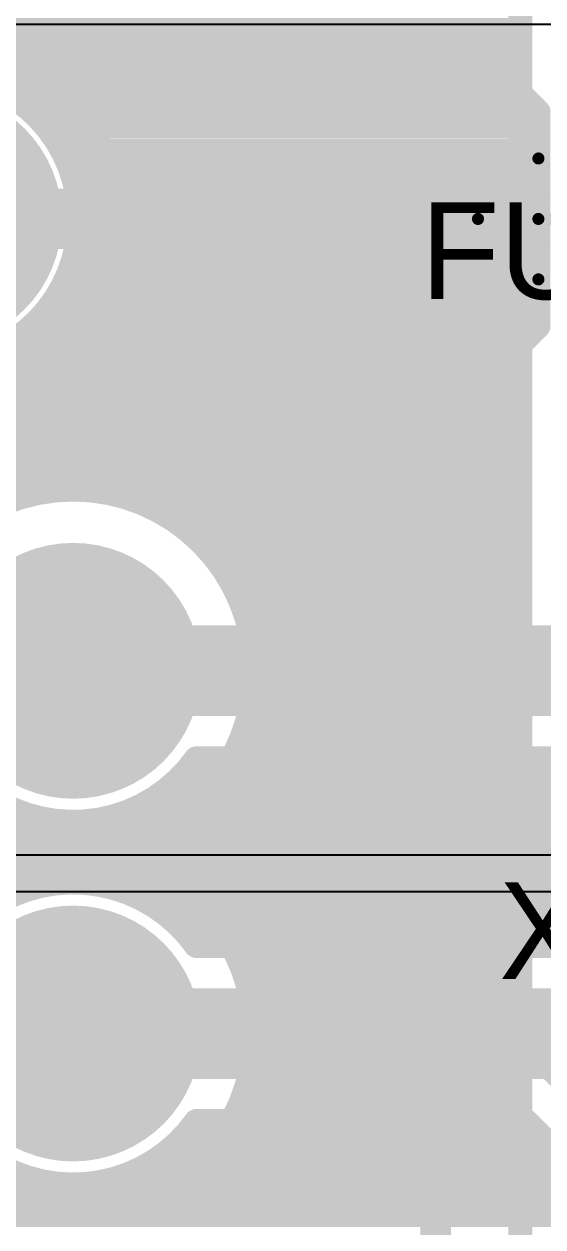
# Model space of a CAD drawing. Header units: millimetres. Extents: x 0.11 to 5.67, y 0.55 to 4.24.
# Drawn here: x 0.9781 to 1.1471, y 0.8455 to 1.2372 of the extents above; entities that cross this region are included whole.
import ezdxf

# ---------------------------------------------------------------- set-up
doc = ezdxf.new("R2010")
doc.units = ezdxf.units.MM
doc.header["$MEASUREMENT"] = 0
for name, color, linetype in [('BottomLayer', 5, 'Continuous'), ('BottomSolder', 6, 'Continuous'), ('InternalPlane1', 76, 'Continuous'), ('InternalPlane2', 16, 'Continuous'), ('Mechanical8', 56, 'Continuous'), ('MultiLayer', 9, 'Continuous'), ('PadHoleLayer', 156, 'Continuous'), ('TopLayer', 1, 'Continuous'), ('TopOverlay', 2, 'Continuous'), ('TopSolder', 216, 'Continuous')]:
    doc.layers.add(name, color=color, linetype=linetype)

# ---------------------------------------------------------------- blocks, each defined once
blk = doc.blocks.new('MIF2X02PRP_39')
at = {"layer": 'BottomLayer', "const_width": 0.03543}
for points in [[(-0.13583, 0.11811, 1), (-0.10039, 0.11811, 1)], [(-0.01772, 0.11811, 1), (0.01772, 0.11811, 1)]]:
    blk.add_lwpolyline(points, format="xyb", close=True, dxfattribs=at)
at = {"layer": 'BottomSolder', "const_width": 0.0374}
for points in [[(-0.13681, 0.11811, 1), (-0.09941, 0.11811, 1)], [(-0.0187, 0.11811, 1), (0.0187, 0.11811, 1)]]:
    blk.add_lwpolyline(points, format="xyb", close=True, dxfattribs=at)
at = {"layer": 'InternalPlane1', "const_width": 0.04165}
for points in [[(-0.13894, 0.11811, 1), (-0.09728, 0.11811, 1)], [(-0.02083, 0.11811, 1), (0.02083, 0.11811, 1)]]:
    blk.add_lwpolyline(points, format="xyb", close=True, dxfattribs=at)
at = {"layer": 'InternalPlane2', "const_width": 0.04165}
for points in [[(-0.13894, 0.11811, 1), (-0.09728, 0.11811, 1)], [(-0.02083, 0.11811, 1), (0.02083, 0.11811, 1)]]:
    blk.add_lwpolyline(points, format="xyb", close=True, dxfattribs=at)
at = {"layer": 'MultiLayer', "const_width": 0.03543}
for points in [[(-0.13583, 0.11811, 1), (-0.10039, 0.11811, 1)], [(-0.01772, 0.11811, 1), (0.01772, 0.11811, 1)]]:
    blk.add_lwpolyline(points, format="xyb", close=True, dxfattribs=at)
at = {"layer": 'PadHoleLayer', "const_width": 0.02165}
for points in [[(-0.12894, 0.11811, 1), (-0.10728, 0.11811, 1)], [(-0.01083, 0.11811, 1), (0.01083, 0.11811, 1)]]:
    blk.add_lwpolyline(points, format="xyb", close=True, dxfattribs=at)
at = {"layer": 'TopLayer', "const_width": 0.03543}
for points in [[(-0.13583, 0.11811, 1), (-0.10039, 0.11811, 1)], [(-0.01772, 0.11811, 1), (0.01772, 0.11811, 1)]]:
    blk.add_lwpolyline(points, format="xyb", close=True, dxfattribs=at)
at = {"layer": 'TopOverlay', "const_width": 0.01}
for points in [[(0.35039, 0.23622), (0, 0.23622)], [(0, 0.17323), (0, 0.23622)]]:
    blk.add_lwpolyline(points, dxfattribs=at)
at = {"layer": 'TopOverlay', "const_width": 0.005}
for points in [[(-0.0025, 0.23622, 1), (0.0025, 0.23622, 1)], [(-0.0025, 0.23622, 1), (0.0025, 0.23622, 1)], [(-0.0025, 0.17323, 1), (0.0025, 0.17323, 1)]]:
    blk.add_lwpolyline(points, format="xyb", close=True, dxfattribs=at)
at = {"layer": 'TopSolder', "const_width": 0.0374}
for points in [[(-0.13681, 0.11811, 1), (-0.09941, 0.11811, 1)], [(-0.0187, 0.11811, 1), (0.0187, 0.11811, 1)]]:
    blk.add_lwpolyline(points, format="xyb", close=True, dxfattribs=at)
blk = doc.blocks.new('RXE_250_FLAT_185')
at = {"layer": 'BottomLayer', "const_width": 0.03543}
blk.add_lwpolyline([(-0.21457, 0, 1), (-0.17913, 0, 1)], format="xyb", close=True, dxfattribs=at)
at = {"layer": 'BottomSolder', "const_width": 0.0374}
blk.add_lwpolyline([(-0.21555, 0, 1), (-0.17815, 0, 1)], format="xyb", close=True, dxfattribs=at)
at = {"layer": 'InternalPlane1', "const_width": 0.04165}
blk.add_lwpolyline([(-0.21768, 0, 1), (-0.17602, 0, 1)], format="xyb", close=True, dxfattribs=at)
at = {"layer": 'InternalPlane2', "const_width": 0.01181}
blk.add_lwpolyline([(-0.15125, 0.02324, -0.240079), (-0.15125, -0.02324)], format="xyb", dxfattribs=at)
at = {"layer": 'InternalPlane2', "const_width": 0.00591}
for points in [[(-0.1542, 0.02324, 1), (-0.1483, 0.02324, 1)], [(-0.1542, -0.02324, 1), (-0.1483, -0.02324, 1)]]:
    blk.add_lwpolyline(points, format="xyb", close=True, dxfattribs=at)
at = {"layer": 'Mechanical8', "const_width": 0.00394}
for points in [[(0, 0), (0, 0.01969)], [(0, 0), (0, 0.01969)], [(-0.01969, 0), (0, 0)], [(-0.01969, 0), (0, 0)], [(0, 0), (0.01969, 0)], [(0, -0.01969), (0, 0)]]:
    blk.add_lwpolyline(points, dxfattribs=at)
at = {"layer": 'Mechanical8', "const_width": 0.00197}
for points in [[(-0.00098, 0.01969, 1), (0.00098, 0.01969, 1)], [(-0.00098, 0.01969, 1), (0.00098, 0.01969, 1)], [(-0.02067, 0, 1), (-0.0187, 0, 1)], [(-0.02067, 0, 1), (-0.0187, 0, 1)], [(-0.00098, 0, 1), (0.00098, 0, 1)], [(-0.00098, 0, 1), (0.00098, 0, 1)], [(-0.00098, 0, 1), (0.00098, 0, 1)], [(-0.00098, 0, 1), (0.00098, 0, 1)], [(-0.00098, 0, 1), (0.00098, 0, 1)], [(-0.00098, 0, 1), (0.00098, 0, 1)], [(-0.00098, -0.01969, 1), (0.00098, -0.01969, 1)]]:
    blk.add_lwpolyline(points, format="xyb", close=True, dxfattribs=at)
at = {"layer": 'MultiLayer', "const_width": 0.03543}
blk.add_lwpolyline([(-0.21457, 0, 1), (-0.17913, 0, 1)], format="xyb", close=True, dxfattribs=at)
at = {"layer": 'TopLayer', "const_width": 0.03543}
blk.add_lwpolyline([(-0.21457, 0, 1), (-0.17913, 0, 1)], format="xyb", close=True, dxfattribs=at)
at = {"layer": 'TopSolder', "const_width": 0.0374}
blk.add_lwpolyline([(-0.21555, 0, 1), (-0.17815, 0, 1)], format="xyb", close=True, dxfattribs=at)

msp = doc.modelspace()

# ---------------------------------------------------------------- linework, layer by layer
at = {"layer": 'BottomLayer', "const_width": 0.00787}
for points in [[(1.13976, 0.64862), (1.13976, 1.45177)], [(0.73031, 1.23523), (1.13976, 1.23523)], [(0.97353, 1.22736), (1.13976, 1.22736)], [(0.98614, 1.21948), (1.13976, 1.21948)], [(0.99412, 1.21161), (1.13976, 1.21161)], [(0.99968, 1.20374), (1.13976, 1.20374)], [(1.00357, 1.19586), (1.13976, 1.19586)], [(1.00612, 1.18799), (1.13976, 1.18799)], [(1.00753, 1.18011), (1.13976, 1.18011)], [(1.00786, 1.17224), (1.13976, 1.17224)], [(1.00713, 1.16437), (1.13976, 1.16437)], [(1.0053, 1.15649), (1.13976, 1.15649)], [(1.00227, 1.14862), (1.13976, 1.14862)], [(0.99781, 1.14074), (1.13976, 1.14074)], [(0.99147, 1.13287), (1.13976, 1.13287)], [(0.98219, 1.125), (1.13976, 1.125)], [(0.96568, 1.11712), (1.13976, 1.11712)], [(0.73031, 1.10925), (1.13976, 1.10925)], [(0.73031, 1.10137), (1.13976, 1.10137)], [(0.73031, 1.0935), (1.13976, 1.0935)], [(0.87665, 1.08563), (0.99342, 1.08563)], [(0.99476, 1.08563), (1.13976, 1.08563)], [(1.02356, 1.07775), (1.13976, 1.07775)], [(1.03425, 1.06988), (1.13976, 1.06988)], [(1.04134, 1.062), (1.13976, 1.062)], [(1.04633, 1.05413), (1.13976, 1.05413)], [(1.04977, 1.04626), (1.13976, 1.04626)], [(1.05196, 1.03838), (1.13976, 1.03838)], [(1.05302, 1.03051), (1.13976, 1.03051)], [(1.05302, 1.02263), (1.13976, 1.02263)], [(1.05196, 1.01476), (1.13976, 1.01476)], [(1.04977, 1.00689), (1.13976, 1.00689)], [(1.04632, 0.99901), (1.13976, 0.99901)], [(1.04134, 0.99114), (1.13976, 0.99114)], [(1.03424, 0.98326), (1.13976, 0.98326)], [(1.02355, 0.97539), (1.13976, 0.97539)], [(0.93504, 0.96752), (0.99344, 0.96752)], [(0.99475, 0.96752), (1.13976, 0.96752)], [(1.02356, 0.95964), (1.13976, 0.95964)], [(1.03425, 0.95177), (1.13976, 0.95177)], [(1.04134, 0.94389), (1.13976, 0.94389)], [(1.04633, 0.93602), (1.13976, 0.93602)], [(1.04977, 0.92815), (1.13976, 0.92815)], [(1.05196, 0.92027), (1.13976, 0.92027)], [(1.05302, 0.9124), (1.13976, 0.9124)], [(1.05302, 0.90452), (1.13976, 0.90452)], [(1.05196, 0.89665), (1.13976, 0.89665)], [(1.04977, 0.88878), (1.13976, 0.88878)], [(1.04632, 0.8809), (1.13976, 0.8809)], [(1.04134, 0.87303), (1.13976, 0.87303)], [(1.03424, 0.86515), (1.13976, 0.86515)], [(1.02355, 0.85728), (1.13976, 0.85728)], [(0.73031, 0.84941), (1.13976, 0.84941)]]:
    msp.add_lwpolyline(points, dxfattribs=at)
at = {"layer": 'BottomLayer'}
for points, const_width in [([(1.1378, 1.23523, 1), (1.14173, 1.23523, 1)], 0.00394), ([(1.00787, 1.17372, 1), (0.88976, 1.17372, 1)], 0.00787), ([(1.1378, 1.22736, 1), (1.14173, 1.22736, 1)], 0.00394), ([(0.98418, 1.21948, 1), (0.98811, 1.21948, 1)], 0.00394), ([(1.1378, 1.21948, 1), (1.14173, 1.21948, 1)], 0.00394), ([(0.99215, 1.21161, 1), (0.99608, 1.21161, 1)], 0.00394), ([(1.1378, 1.21161, 1), (1.14173, 1.21161, 1)], 0.00394), ([(0.99771, 1.20374, 1), (1.00165, 1.20374, 1)], 0.00394), ([(1.1378, 1.20374, 1), (1.14173, 1.20374, 1)], 0.00394), ([(1.0016, 1.19586, 1), (1.00553, 1.19586, 1)], 0.00394), ([(1.1378, 1.19586, 1), (1.14173, 1.19586, 1)], 0.00394), ([(1.00416, 1.18799, 1), (1.00809, 1.18799, 1)], 0.00394), ([(1.1378, 1.18799, 1), (1.14173, 1.18799, 1)], 0.00394), ([(1.00556, 1.18011, 1), (1.0095, 1.18011, 1)], 0.00394), ([(1.1378, 1.18011, 1), (1.14173, 1.18011, 1)], 0.00394), ([(1.00589, 1.17224, 1), (1.00982, 1.17224, 1)], 0.00394), ([(1.00591, 1.17372, 1), (1.00984, 1.17372, 1)], 0.00394), ([(1.1378, 1.17224, 1), (1.14173, 1.17224, 1)], 0.00394), ([(1.00516, 1.16437, 1), (1.0091, 1.16437, 1)], 0.00394), ([(1.1378, 1.16437, 1), (1.14173, 1.16437, 1)], 0.00394), ([(1.00334, 1.15649, 1), (1.00727, 1.15649, 1)], 0.00394), ([(1.1378, 1.15649, 1), (1.14173, 1.15649, 1)], 0.00394), ([(1.0003, 1.14862, 1), (1.00424, 1.14862, 1)], 0.00394), ([(1.1378, 1.14862, 1), (1.14173, 1.14862, 1)], 0.00394), ([(0.99584, 1.14074, 1), (0.99978, 1.14074, 1)], 0.00394), ([(1.1378, 1.14074, 1), (1.14173, 1.14074, 1)], 0.00394), ([(0.9895, 1.13287, 1), (0.99343, 1.13287, 1)], 0.00394), ([(1.1378, 1.13287, 1), (1.14173, 1.13287, 1)], 0.00394), ([(0.98022, 1.125, 1), (0.98416, 1.125, 1)], 0.00394), ([(1.1378, 1.125, 1), (1.14173, 1.125, 1)], 0.00394), ([(1.1378, 1.11712, 1), (1.14173, 1.11712, 1)], 0.00394), ([(1.1378, 1.10925, 1), (1.14173, 1.10925, 1)], 0.00394), ([(1.1378, 1.10137, 1), (1.14173, 1.10137, 1)], 0.00394), ([(1.1378, 1.0935, 1), (1.14173, 1.0935, 1)], 0.00394), ([(0.99146, 1.08563, 1), (0.99539, 1.08563, 1)], 0.00394), ([(0.9928, 1.08563, 1), (0.99673, 1.08563, 1)], 0.00394), ([(1.1378, 1.08563, 1), (1.14173, 1.08563, 1)], 0.00394), ([(1.02159, 1.07775, 1), (1.02553, 1.07775, 1)], 0.00394), ([(1.1378, 1.07775, 1), (1.14173, 1.07775, 1)], 0.00394), ([(1.03228, 1.06988, 1), (1.03622, 1.06988, 1)], 0.00394), ([(1.1378, 1.06988, 1), (1.14173, 1.06988, 1)], 0.00394), ([(1.03937, 1.062, 1), (1.04331, 1.062, 1)], 0.00394), ([(1.1378, 1.062, 1), (1.14173, 1.062, 1)], 0.00394), ([(1.04436, 1.05413, 1), (1.0483, 1.05413, 1)], 0.00394), ([(1.1378, 1.05413, 1), (1.14173, 1.05413, 1)], 0.00394), ([(1.0478, 1.04626, 1), (1.05174, 1.04626, 1)], 0.00394), ([(1.1378, 1.04626, 1), (1.14173, 1.04626, 1)], 0.00394), ([(1.04999, 1.03838, 1), (1.05393, 1.03838, 1)], 0.00394), ([(1.1378, 1.03838, 1), (1.14173, 1.03838, 1)], 0.00394), ([(1.05105, 1.03051, 1), (1.05499, 1.03051, 1)], 0.00394), ([(1.1378, 1.03051, 1), (1.14173, 1.03051, 1)], 0.00394), ([(1.05118, 1.02657, 1), (1.05512, 1.02657, 1)], 0.00394), ([(1.05118, 1.02657, 1), (1.05512, 1.02657, 1)], 0.00394), ([(1.05105, 1.02263, 1), (1.05499, 1.02263, 1)], 0.00394), ([(1.1378, 1.02263, 1), (1.14173, 1.02263, 1)], 0.00394), ([(1.04999, 1.01476, 1), (1.05392, 1.01476, 1)], 0.00394), ([(1.1378, 1.01476, 1), (1.14173, 1.01476, 1)], 0.00394), ([(1.0478, 1.00689, 1), (1.05174, 1.00689, 1)], 0.00394), ([(1.1378, 1.00689, 1), (1.14173, 1.00689, 1)], 0.00394), ([(1.04435, 0.99901, 1), (1.04829, 0.99901, 1)], 0.00394), ([(1.1378, 0.99901, 1), (1.14173, 0.99901, 1)], 0.00394), ([(1.03937, 0.99114, 1), (1.0433, 0.99114, 1)], 0.00394), ([(1.1378, 0.99114, 1), (1.14173, 0.99114, 1)], 0.00394), ([(1.03227, 0.98326, 1), (1.03621, 0.98326, 1)], 0.00394), ([(1.1378, 0.98326, 1), (1.14173, 0.98326, 1)], 0.00394), ([(1.02158, 0.97539, 1), (1.02552, 0.97539, 1)], 0.00394), ([(1.1378, 0.97539, 1), (1.14173, 0.97539, 1)], 0.00394), ([(0.99147, 0.96752, 1), (0.99541, 0.96752, 1)], 0.00394), ([(0.99213, 0.96752, 1), (0.99606, 0.96752, 1)], 0.00394), ([(0.99213, 0.96752, 1), (0.99606, 0.96752, 1)], 0.00394), ([(0.99213, 0.96752, 1), (0.99606, 0.96752, 1)], 0.00394), ([(0.99213, 0.96752, 1), (0.99606, 0.96752, 1)], 0.00394), ([(0.99278, 0.96752, 1), (0.99672, 0.96752, 1)], 0.00394), ([(1.1378, 0.96752, 1), (1.14173, 0.96752, 1)], 0.00394), ([(1.02159, 0.95964, 1), (1.02553, 0.95964, 1)], 0.00394), ([(1.1378, 0.95964, 1), (1.14173, 0.95964, 1)], 0.00394), ([(1.03228, 0.95177, 1), (1.03622, 0.95177, 1)], 0.00394), ([(1.1378, 0.95177, 1), (1.14173, 0.95177, 1)], 0.00394), ([(1.03937, 0.94389, 1), (1.04331, 0.94389, 1)], 0.00394), ([(1.1378, 0.94389, 1), (1.14173, 0.94389, 1)], 0.00394), ([(1.04436, 0.93602, 1), (1.0483, 0.93602, 1)], 0.00394), ([(1.1378, 0.93602, 1), (1.14173, 0.93602, 1)], 0.00394), ([(1.0478, 0.92815, 1), (1.05174, 0.92815, 1)], 0.00394), ([(1.1378, 0.92815, 1), (1.14173, 0.92815, 1)], 0.00394), ([(1.04999, 0.92027, 1), (1.05393, 0.92027, 1)], 0.00394), ([(1.1378, 0.92027, 1), (1.14173, 0.92027, 1)], 0.00394), ([(1.05105, 0.9124, 1), (1.05499, 0.9124, 1)], 0.00394), ([(1.1378, 0.9124, 1), (1.14173, 0.9124, 1)], 0.00394), ([(1.05118, 0.90846, 1), (1.05512, 0.90846, 1)], 0.00394), ([(1.05118, 0.90846, 1), (1.05512, 0.90846, 1)], 0.00394), ([(1.05105, 0.90452, 1), (1.05499, 0.90452, 1)], 0.00394), ([(1.1378, 0.90452, 1), (1.14173, 0.90452, 1)], 0.00394), ([(1.04999, 0.89665, 1), (1.05392, 0.89665, 1)], 0.00394), ([(1.1378, 0.89665, 1), (1.14173, 0.89665, 1)], 0.00394), ([(1.0478, 0.88878, 1), (1.05174, 0.88878, 1)], 0.00394), ([(1.1378, 0.88878, 1), (1.14173, 0.88878, 1)], 0.00394), ([(1.04435, 0.8809, 1), (1.04829, 0.8809, 1)], 0.00394), ([(1.1378, 0.8809, 1), (1.14173, 0.8809, 1)], 0.00394), ([(1.03937, 0.87303, 1), (1.0433, 0.87303, 1)], 0.00394), ([(1.1378, 0.87303, 1), (1.14173, 0.87303, 1)], 0.00394), ([(1.03227, 0.86515, 1), (1.03621, 0.86515, 1)], 0.00394), ([(1.1378, 0.86515, 1), (1.14173, 0.86515, 1)], 0.00394), ([(1.02158, 0.85728, 1), (1.02552, 0.85728, 1)], 0.00394), ([(1.1378, 0.85728, 1), (1.14173, 0.85728, 1)], 0.00394), ([(1.1378, 0.84941, 1), (1.14173, 0.84941, 1)], 0.00394)]:
    msp.add_lwpolyline(points, format="xyb", close=True, dxfattribs=dict(at, const_width=const_width))
at = {"layer": 'BottomLayer', "const_width": 0.00787}
for points in [[(0.93504, 1.02657, -1), (1.05315, 1.02657)], [(0.99409, 0.96752, -0.414214), (0.93504, 1.02657)], [(1.05315, 1.02657, -0.414214), (0.99409, 0.96752)], [(0.93504, 0.90846, -0.414214), (0.99409, 0.96752)], [(0.99409, 0.96752, -0.414214), (1.05315, 0.90846)], [(1.05315, 0.90846, -1), (0.93504, 0.90846)]]:
    msp.add_lwpolyline(points, format="xyb", dxfattribs=at)
at = {"layer": 'InternalPlane2'}
for p, q in [((0.85483, 1.23715), (1.2436, 1.23715)), ((1.34202, 0.96659), (0.83416, 0.96659)), ((0.83169, 0.95467), (1.34449, 0.95467))]:
    msp.add_line(p, q, dxfattribs=at)
at = {"layer": 'InternalPlane2', "const_width": 0.01181}
msp.add_lwpolyline([(0.83169, 0.96063), (1.32185, 0.96063)], dxfattribs=at)
at = {"layer": 'TopLayer', "const_width": 0.00787}
for points in [[(0.99606, 1.17372, -2.042142), (0.9371, 1.21949)], [(0.96054, 1.21949, -0.342568), (0.99606, 1.17372)], [(1.03418, 0.99803, -0.469519), (0.95866, 0.99242)], [(1.03418, 0.87992, -3.12865), (1.03418, 0.93701)]]:
    msp.add_lwpolyline(points, format="xyb", dxfattribs=at)
at = {"layer": 'TopLayer'}
for points, const_width in [([(0.96054, 1.21949), (1.13484, 1.21949)], 0.00787), ([(0.96055, 1.21948), (1.13485, 1.21948)], 0.00787), ([(1.13484, 1.21949), (1.14567, 1.20866)], 0.00787), ([(0.97704, 1.21161), (1.14272, 1.21161)], 0.00787), ([(1.14567, 1.13878), (1.14567, 1.20866)], 0.00787), ([(0.9853, 1.20374), (1.14567, 1.20374)], 0.00787), ([(0.99055, 1.19586), (1.14567, 1.19586)], 0.00787), ([(0.99386, 1.18799), (1.14567, 1.18799)], 0.00787), ([(0.94882, 1.17372), (0.99213, 1.17372)], 0.01969), ([(0.99563, 1.18011), (1.14567, 1.18011)], 0.00787), ([(0.99604, 1.17224), (1.14567, 1.17224)], 0.00787), ([(0.99513, 1.16437), (1.14567, 1.16437)], 0.00787), ([(0.99281, 1.15649), (1.14567, 1.15649)], 0.00787), ([(0.98884, 1.14862), (1.14567, 1.14862)], 0.00787), ([(0.98265, 1.14074), (1.14567, 1.14074)], 0.00787), ([(1.10925, 1.10236), (1.14567, 1.13878)], 0.00787), ([(0.97255, 1.13287), (1.13976, 1.13287)], 0.00787), ([(0.7372, 1.125), (1.13189, 1.125)], 0.00787), ([(0.7372, 1.11712), (1.12401, 1.11712)], 0.00787), ([(0.7372, 1.10925), (1.11614, 1.10925)], 0.00787), ([(0.7372, 1.10137), (0.98622, 1.10137)], 0.00787), ([(0.94094, 1.0561), (0.9872, 1.10236)], 0.00787), ([(0.9872, 1.10236), (1.10925, 1.10236)], 0.00787), ([(0.7372, 1.0935), (0.97834, 1.0935)], 0.00787), ([(0.99409, 1.02657), (1.17913, 1.02657)], 0.02953), ([(1.03418, 0.99803), (1.17913, 0.99803)], 0.00787), ([(1.02824, 0.99114), (1.27097, 0.99114)], 0.00787), ([(1.01746, 0.98326), (1.28175, 0.98326)], 0.00787), ([(0.95866, 0.97539), (1.51369, 0.97539)], 0.00787), ([(0.95849, 0.96752), (1.51627, 0.96752)], 0.00787), ([(0.95532, 0.95964), (1.5222, 0.95964)], 0.00787), ([(1.01748, 0.95177), (1.25787, 0.95177)], 0.00787), ([(1.02825, 0.94389), (1.25787, 0.94389)], 0.00787), ([(1.03418, 0.93701), (1.15354, 0.93701)], 0.00787), ([(0.99409, 0.90846), (1.15354, 0.90846)], 0.02953), ([(1.15354, 0.90846), (1.22638, 0.83563)], 0.02953), ([(1.03418, 0.87992), (1.14172, 0.87992)], 0.00787), ([(1.14172, 0.87992), (1.20619, 0.81545)], 0.00787), ([(1.02824, 0.87303), (1.14861, 0.87303)], 0.00787), ([(1.01746, 0.86515), (1.15649, 0.86515)], 0.00787), ([(0.72047, 0.85728), (1.16436, 0.85728)], 0.00787), ([(0.72047, 0.84941), (1.17224, 0.84941)], 0.00787)]:
    msp.add_lwpolyline(points, dxfattribs=dict(at, const_width=const_width))
for points, const_width in [([(1.13287, 1.21949, 1), (1.13681, 1.21949, 1)], 0.00394), ([(1.13287, 1.21949, 1), (1.13681, 1.21949, 1)], 0.00394), ([(1.13288, 1.21948, 1), (1.13682, 1.21948, 1)], 0.00394), ([(0.97507, 1.21161, 1), (0.97901, 1.21161, 1)], 0.00394), ([(1.14075, 1.21161, 1), (1.14469, 1.21161, 1)], 0.00394), ([(1.1437, 1.20866, 1), (1.14764, 1.20866, 1)], 0.00394), ([(1.1437, 1.20866, 1), (1.14764, 1.20866, 1)], 0.00394), ([(0.98333, 1.20374, 1), (0.98727, 1.20374, 1)], 0.00394), ([(1.1437, 1.20374, 1), (1.14764, 1.20374, 1)], 0.00394), ([(0.98858, 1.19586, 1), (0.99252, 1.19586, 1)], 0.00394), ([(1.1437, 1.19586, 1), (1.14764, 1.19586, 1)], 0.00394), ([(0.99189, 1.18799, 1), (0.99583, 1.18799, 1)], 0.00394), ([(1.1437, 1.18799, 1), (1.14764, 1.18799, 1)], 0.00394), ([(0.9872, 1.17372, 1), (0.99705, 1.17372, 1)], 0.00984), ([(0.99366, 1.18011, 1), (0.9976, 1.18011, 1)], 0.00394), ([(1.1437, 1.18011, 1), (1.14764, 1.18011, 1)], 0.00394), ([(0.99407, 1.17224, 1), (0.99801, 1.17224, 1)], 0.00394), ([(0.99409, 1.17372, 1), (0.99803, 1.17372, 1)], 0.00394), ([(0.99409, 1.17372, 1), (0.99803, 1.17372, 1)], 0.00394), ([(1.1437, 1.17224, 1), (1.14764, 1.17224, 1)], 0.00394), ([(0.99316, 1.16437, 1), (0.9971, 1.16437, 1)], 0.00394), ([(1.1437, 1.16437, 1), (1.14764, 1.16437, 1)], 0.00394), ([(0.99084, 1.15649, 1), (0.99478, 1.15649, 1)], 0.00394), ([(1.1437, 1.15649, 1), (1.14764, 1.15649, 1)], 0.00394), ([(0.98687, 1.14862, 1), (0.99081, 1.14862, 1)], 0.00394), ([(1.1437, 1.14862, 1), (1.14764, 1.14862, 1)], 0.00394), ([(0.98068, 1.14074, 1), (0.98462, 1.14074, 1)], 0.00394), ([(1.1437, 1.14074, 1), (1.14764, 1.14074, 1)], 0.00394), ([(1.1437, 1.13878, 1), (1.14764, 1.13878, 1)], 0.00394), ([(1.1437, 1.13878, 1), (1.14764, 1.13878, 1)], 0.00394), ([(1.13779, 1.13287, 1), (1.14173, 1.13287, 1)], 0.00394), ([(1.12992, 1.125, 1), (1.13385, 1.125, 1)], 0.00394), ([(1.12204, 1.11712, 1), (1.12598, 1.11712, 1)], 0.00394), ([(1.11417, 1.10925, 1), (1.11811, 1.10925, 1)], 0.00394), ([(0.98425, 1.10137, 1), (0.98819, 1.10137, 1)], 0.00394), ([(0.98524, 1.10236, 1), (0.98917, 1.10236, 1)], 0.00394), ([(0.98524, 1.10236, 1), (0.98917, 1.10236, 1)], 0.00394), ([(1.10728, 1.10236, 1), (1.11122, 1.10236, 1)], 0.00394), ([(1.10728, 1.10236, 1), (1.11122, 1.10236, 1)], 0.00394), ([(0.97637, 1.0935, 1), (0.98031, 1.0935, 1)], 0.00394), ([(0.98671, 1.02657, 1), (1.00148, 1.02657, 1)], 0.01476), ([(1.03222, 0.99803, 1), (1.03615, 0.99803, 1)], 0.00394), ([(1.03222, 0.99803, 1), (1.03615, 0.99803, 1)], 0.00394), ([(1.02627, 0.99114, 1), (1.03021, 0.99114, 1)], 0.00394), ([(1.01549, 0.98326, 1), (1.01943, 0.98326, 1)], 0.00394), ([(1.01551, 0.95177, 1), (1.01944, 0.95177, 1)], 0.00394), ([(1.02628, 0.94389, 1), (1.03022, 0.94389, 1)], 0.00394), ([(1.03222, 0.93701, 1), (1.03615, 0.93701, 1)], 0.00394), ([(1.03222, 0.93701, 1), (1.03615, 0.93701, 1)], 0.00394), ([(0.98671, 0.90846, 1), (1.00148, 0.90846, 1)], 0.01476), ([(1.14616, 0.90846, 1), (1.16093, 0.90846, 1)], 0.01476), ([(1.14616, 0.90846, 1), (1.16093, 0.90846, 1)], 0.01476), ([(1.03222, 0.87992, 1), (1.03615, 0.87992, 1)], 0.00394), ([(1.03222, 0.87992, 1), (1.03615, 0.87992, 1)], 0.00394), ([(1.13975, 0.87992, 1), (1.14369, 0.87992, 1)], 0.00394), ([(1.13975, 0.87992, 1), (1.14369, 0.87992, 1)], 0.00394), ([(1.02627, 0.87303, 1), (1.03021, 0.87303, 1)], 0.00394), ([(1.14664, 0.87303, 1), (1.15058, 0.87303, 1)], 0.00394), ([(1.01549, 0.86515, 1), (1.01943, 0.86515, 1)], 0.00394)]:
    msp.add_lwpolyline(points, format="xyb", close=True, dxfattribs=dict(at, const_width=const_width))

# ---------------------------------------------------------------- block references
for name, p, rotation in [('RXE_250_FLAT_185', (1.14567, 1.17372), 360), ('MIF2X02PRP_39', (0.87598, 0.90846), 270)]:
    msp.add_blockref(name, p, dxfattribs=dict(rotation=rotation))

# ---------------------------------------------------------------- texts
at = {"layer": 'TopOverlay'}
for s, p in [('FU4', (1.10728, 1.14764)), ('XP14', (1.13287, 0.92618))]:
    msp.add_text(s, height=0.031496, dxfattribs=at).set_placement(p)

doc.saveas('drawing.dxf')
